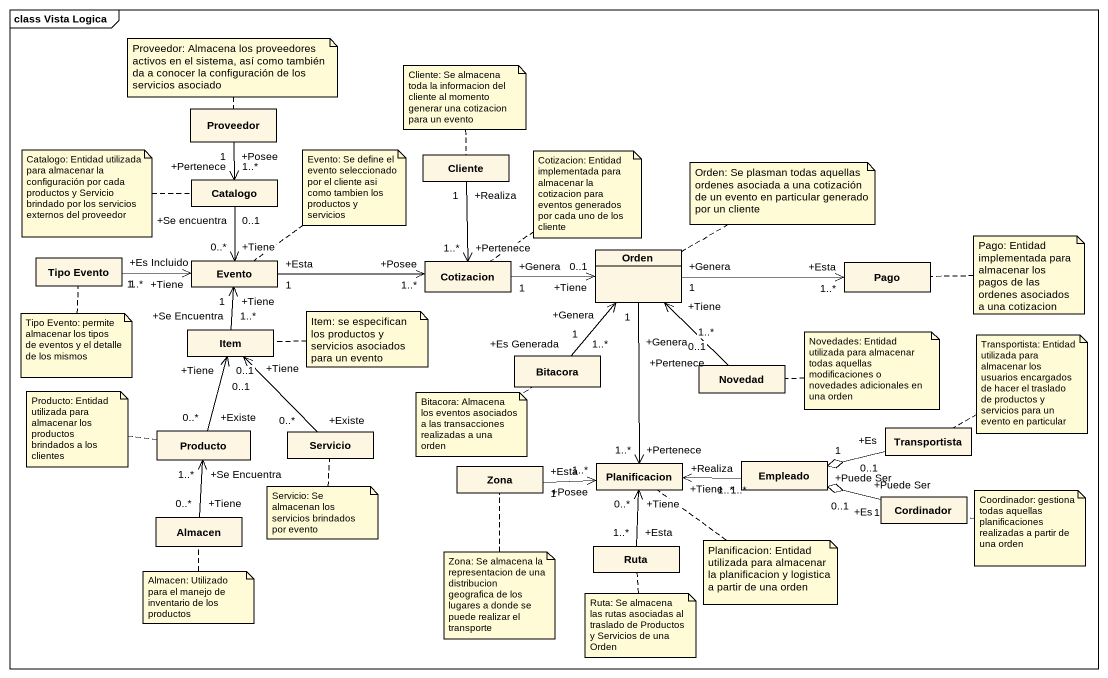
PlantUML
@startuml
mainframe class Vista Logica
hide circle
hide empty members
class Proveedor
class Catalogo
class Cliente
class "Tipo Evento" as Tipo_Evento
class Evento
class Cotizacion
class Orden
class Pago
class Item
class Bitacora
class Novedad
class Producto
class Servicio
class Transportista
class Zona
class Planificacion
class Empleado
class Almacen
class Cordinador
class Ruta
Proveedor "+Posee\n1" --> "+Pertenece\n1..*" Catalogo
Catalogo "+Se encuentra\n0..1" --> "+Tiene\n0..*" Evento
Cliente "+Realiza\n1" --> "+Pertenece\n1..*" Cotizacion
Tipo_Evento "+Es Incluido\n1" -right-> "+Tiene\n1..*" Evento
Evento "+Esta\n1" -right-> "+Posee\n1..*" Cotizacion
Cotizacion "+Genera\n1" -right-> "+Tiene\n0..1" Orden
Orden "+Genera\n1" -right-> "+Esta\n1..*" Pago
Orden "+Genera\n1" --> "+Pertenece\n1..*" Planificacion
Item "+Se Encuentra\n1..*" -up-> "+Tiene\n1" Evento
Bitacora "+Es Generada\n1..*" -up-> "+Genera\n1" Orden
Novedad "+Pertenece\n1..*" -up-> "+Tiene\n0..1" Orden
Producto "+Existe\n0..*" -up-> "+Tiene\n0..1" Item
Servicio "+Existe\n0..*" -up-> "+Tiene\n0..1" Item
Transportista "+Es\n0..1" -left-o "+Puede Ser\n1" Empleado
Zona "+Esta\n1" -right-> "+Posee\n1..*" Planificacion
Empleado "+Realiza\n1..*" -left-> "+Tiene\n1..*" Planificacion
Almacen "+Tiene\n0..*" -up-> "+Se Encuentra\n1..*" Producto
Cordinador "+Es\n0..1" -left-o "+Puede Ser\n1" Empleado
Ruta "+Esta\n1..*" -up-> "+Tiene\n0..*" Planificacion
note top of Proveedor : Proveedor: Almacena los proveedores activos en el sistema, así como también da a conocer la configuración de los servicios asociado
note top of Cliente : Cliente: Se almacena toda la informacion del cliente al momento generar una cotizacion para un evento
note left of Catalogo : Catalogo: Entidad utilizada para almacenar la configuración por cada productos y Servicio brindado por los servicios externos del proveedor
note top of Evento : Evento: Se define el evento seleccionado por el cliente asi como tambien los productos y servicios
note top of Cotizacion : Cotizacion: Entidad implementada para almacenar la cotizacion para eventos generados por cada uno de los cliente
note right of Orden : Orden: Se plasman todas aquellas ordenes asociada a una cotización de un evento en particular generado por un cliente
note right of Pago : Pago: Entidad implementada para almacenar los pagos de las ordenes asociados a una cotizacion
note bottom of Tipo_Evento : Tipo Evento: permite almacenar los tipos de eventos y el detalle de los mismos
note right of Item : Item: se especifican los productos y servicios asociados para un evento
note right of Novedad : Novedades: Entidad utilizada para almacenar todas aquellas modificaciones o novedades adicionales en una orden
note right of Transportista : Transportista: Entidad utilizada para almacenar los usuarios encargados de hacer el traslado de productos y servicios para un evento en particular
note left of Producto : Producto: Entidad utilizada para almacenar los productos brindados a los clientes
note bottom of Bitacora : Bitacora: Almacena los eventos asociados a las transacciones realizadas a una orden
note bottom of Servicio : Servicio: Se almacenan los servicios brindados por evento
note right of Cordinador : Coordinador: gestiona todas aquellas planificaciones realizadas a partir de una orden
note bottom of Almacen : Almacen: Utilizado para el manejo de inventario de los productos
note bottom of Zona : Zona: Se almacena la representacion de una distribucion geografica de los lugares a donde se puede realizar el transporte
note bottom of Planificacion : Planificacion: Entidad utilizada para almacenar la planificacion y logistica a partir de una orden
note bottom of Ruta : Ruta: Se almacena las rutas asociadas al traslado de Productos y Servicios de una Orden
@enduml
